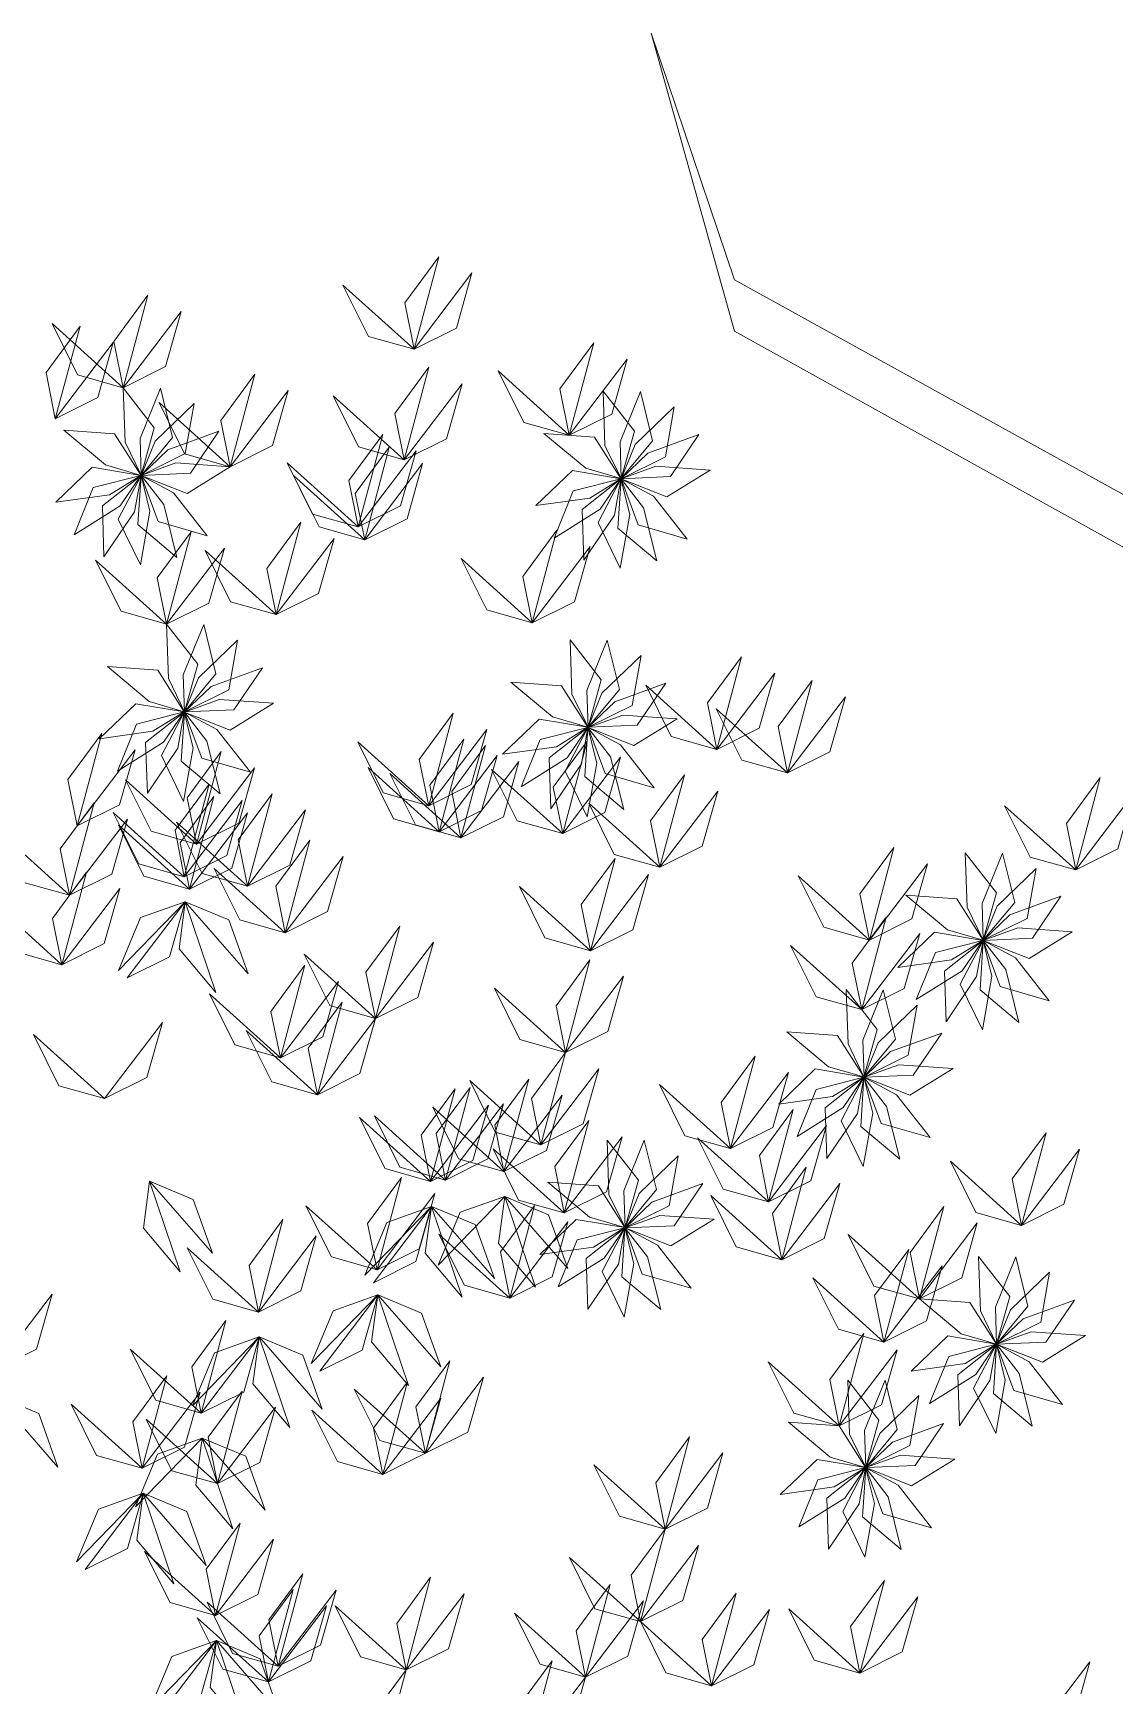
# Model space of a CAD drawing. Header units: inches. Extents: x 15 to 22798, y 21 to 21519.
# Drawn here: x 14694 to 14761.8, y 12548.8 to 12652.4 of the extents above; entities that cross this region are included whole.
import ezdxf

# ---------------------------------------------------------------- set-up
doc = ezdxf.new("R2010")
doc.units = ezdxf.units.IN
doc.header["$MEASUREMENT"] = 0
doc.layers.add('ARREDAMENTO', color=8, linetype='Continuous', lineweight=13)

msp = doc.modelspace()

# ---------------------------------------------------------------- linework, layer by layer
at = {"layer": 'ARREDAMENTO', "linetype": 'Continuous', "lineweight": 0}
msp.add_lwpolyline([(14839.25, 12623.81), (14827.09, 12599.26), (14817.46, 12589.55), (14806.54, 12577.26), (14796.9, 12570.77), (14789.78, 12575.9), (14788.41, 12599.11), (14788.97, 12619.75), (14785.62, 12651.97), (14783.2, 12611.34), (14765.75, 12621.59), (14737.97, 12636.96), (14732.75, 12652.41), (14737.98, 12633.74), (14764.47, 12619.01), (14782.57, 12606.83), (14782.02, 12582.97), (14788.66, 12531.41)], dxfattribs=at)
at = {"layer": 'ARREDAMENTO', "lineweight": 0}
for points in [[(14717.9, 12632.6), (14717.32, 12635.51), (14719.45, 12638.4), (14717.9, 12632.6)], [(14717.9, 12632.6), (14720.56, 12633.92), (14721.53, 12637.38), (14717.9, 12632.6)], [(14717.9, 12632.6), (14715.05, 12633.41), (14713.45, 12636.62), (14717.9, 12632.6)], [(14699.68, 12630.19), (14699.1, 12633.09), (14701.22, 12635.98), (14699.68, 12630.19)], [(14695.43, 12628.25), (14694.85, 12631.15), (14696.98, 12634.04), (14695.43, 12628.25)], [(14699.68, 12630.19), (14696.83, 12631), (14695.23, 12634.21), (14699.68, 12630.19)], [(14699.68, 12630.19), (14702.34, 12631.51), (14703.31, 12634.96), (14699.68, 12630.19)], [(14695.43, 12628.25), (14698.09, 12629.57), (14699.06, 12633.02), (14695.43, 12628.25)], [(14727.62, 12627.22), (14727.04, 12630.12), (14729.16, 12633.01), (14727.62, 12627.22)], [(14727.62, 12627.22), (14730.28, 12628.54), (14731.25, 12631.99), (14727.62, 12627.22)], [(14706.38, 12625.24), (14705.8, 12628.14), (14707.92, 12631.03), (14706.38, 12625.24)], [(14717.29, 12625.67), (14716.7, 12628.58), (14718.83, 12631.47), (14717.29, 12625.67)], [(14727.62, 12627.22), (14724.77, 12628.02), (14723.17, 12631.24), (14727.62, 12627.22)], [(14699.68, 12630.19), (14699.8, 12626.78), (14700.8, 12624.71), (14701.63, 12627.68), (14699.68, 12630.19)], [(14702.01, 12630.17), (14700.74, 12627.01), (14700.81, 12624.7), (14702.77, 12627.08), (14702.01, 12630.17)], [(14706.38, 12625.24), (14709.03, 12626.56), (14710.01, 12630.01), (14706.38, 12625.24)], [(14717.29, 12625.67), (14719.94, 12626.99), (14720.92, 12630.44), (14717.29, 12625.67)], [(14729.75, 12629.98), (14729.86, 12626.58), (14730.87, 12624.5), (14731.7, 12627.47), (14729.75, 12629.98)], [(14732.08, 12629.96), (14730.8, 12626.8), (14730.87, 12624.5), (14732.84, 12626.87), (14732.08, 12629.96)], [(14704.13, 12629.2), (14701.68, 12626.84), (14700.81, 12624.7), (14703.57, 12626.07), (14704.13, 12629.2)], [(14706.38, 12625.24), (14703.53, 12626.04), (14701.93, 12629.26), (14706.38, 12625.24)], [(14717.29, 12625.67), (14714.43, 12626.48), (14712.83, 12629.69), (14717.29, 12625.67)], [(14734.2, 12629), (14731.75, 12626.63), (14730.87, 12624.49), (14733.64, 12625.87), (14734.2, 12629)], [(14695.97, 12627.54), (14698.58, 12625.35), (14700.8, 12624.7), (14699.14, 12627.31), (14695.97, 12627.54)], [(14705.68, 12627.46), (14702.48, 12626.29), (14700.81, 12624.7), (14703.89, 12624.83), (14705.68, 12627.46)], [(14714.4, 12621.47), (14713.81, 12624.37), (14715.94, 12627.26), (14714.4, 12621.47)], [(14726.03, 12627.33), (14728.65, 12625.14), (14730.86, 12624.5), (14729.21, 12627.1), (14726.03, 12627.33)], [(14735.74, 12627.25), (14732.54, 12626.09), (14730.87, 12624.49), (14733.96, 12624.62), (14735.74, 12627.25)], [(14714.81, 12620.66), (14714.22, 12623.57), (14716.35, 12626.46), (14714.81, 12620.66)], [(14714.4, 12621.47), (14717.05, 12622.79), (14718.03, 12626.24), (14714.4, 12621.47)], [(14695.46, 12623.01), (14698.83, 12623.48), (14700.79, 12624.7), (14697.75, 12625.21), (14695.46, 12623.01)], [(14696.61, 12620.98), (14699.5, 12622.79), (14700.79, 12624.69), (14697.81, 12623.93), (14696.61, 12620.98)], [(14698.48, 12619.6), (14700.39, 12622.42), (14700.8, 12624.69), (14698.38, 12622.78), (14698.48, 12619.6)], [(14700.76, 12619.09), (14701.35, 12622.45), (14700.8, 12624.69), (14699.37, 12621.96), (14700.76, 12619.09)], [(14703.04, 12619.56), (14702.22, 12622.87), (14700.8, 12624.69), (14700.61, 12621.61), (14703.04, 12619.56)], [(14706.38, 12625.24), (14702.98, 12625.48), (14700.81, 12624.69), (14703.68, 12623.56), (14706.38, 12625.24)], [(14704.94, 12620.91), (14702.84, 12623.6), (14700.81, 12624.69), (14701.88, 12621.8), (14704.94, 12620.91)], [(14714.4, 12621.47), (14711.55, 12622.27), (14709.95, 12625.49), (14714.4, 12621.47)], [(14714.81, 12620.66), (14711.95, 12621.47), (14710.35, 12624.68), (14714.81, 12620.66)], [(14714.81, 12620.66), (14717.46, 12621.98), (14718.44, 12625.44), (14714.81, 12620.66)], [(14725.52, 12622.8), (14728.9, 12623.28), (14730.86, 12624.49), (14727.82, 12625.01), (14725.52, 12622.8)], [(14736.44, 12625.03), (14733.04, 12625.27), (14730.87, 12624.49), (14733.74, 12623.35), (14736.44, 12625.03)], [(14726.67, 12620.77), (14729.56, 12622.58), (14730.86, 12624.49), (14727.87, 12623.72), (14726.67, 12620.77)], [(14728.54, 12619.39), (14730.45, 12622.21), (14730.86, 12624.48), (14728.44, 12622.57), (14728.54, 12619.39)], [(14730.82, 12618.89), (14731.41, 12622.24), (14730.86, 12624.48), (14729.43, 12621.75), (14730.82, 12618.89)], [(14733.1, 12619.35), (14732.28, 12622.66), (14730.87, 12624.48), (14730.67, 12621.4), (14733.1, 12619.35)], [(14735, 12620.71), (14732.9, 12623.39), (14730.87, 12624.48), (14731.94, 12621.59), (14735, 12620.71)], [(14709.26, 12615.97), (14708.68, 12618.87), (14710.81, 12621.76), (14709.26, 12615.97)], [(14702.4, 12615.37), (14701.81, 12618.28), (14703.94, 12621.17), (14702.4, 12615.37)], [(14709.26, 12615.97), (14711.92, 12617.29), (14712.89, 12620.74), (14709.26, 12615.97)], [(14725.3, 12615.46), (14724.72, 12618.37), (14726.85, 12621.26), (14725.3, 12615.46)], [(14702.4, 12615.37), (14705.05, 12616.69), (14706.03, 12620.14), (14702.4, 12615.37)], [(14709.26, 12615.97), (14706.41, 12616.77), (14704.81, 12619.99), (14709.26, 12615.97)], [(14725.3, 12615.46), (14727.96, 12616.78), (14728.93, 12620.24), (14725.3, 12615.46)], [(14702.4, 12615.37), (14699.55, 12616.18), (14697.95, 12619.39), (14702.4, 12615.37)], [(14725.3, 12615.46), (14722.45, 12616.27), (14720.85, 12619.48), (14725.3, 12615.46)], [(14702.4, 12615.37), (14702.52, 12611.96), (14703.52, 12609.89), (14704.35, 12612.86), (14702.4, 12615.37)], [(14704.73, 12615.35), (14703.45, 12612.19), (14703.52, 12609.88), (14705.49, 12612.26), (14704.73, 12615.35)], [(14706.85, 12614.38), (14704.4, 12612.02), (14703.53, 12609.88), (14706.29, 12611.25), (14706.85, 12614.38)], [(14727.67, 12614.4), (14727.79, 12610.99), (14728.8, 12608.92), (14729.63, 12611.89), (14727.67, 12614.4)], [(14730, 12614.38), (14728.73, 12611.22), (14728.8, 12608.91), (14730.76, 12611.29), (14730, 12614.38)], [(14732.12, 12613.41), (14729.67, 12611.05), (14728.8, 12608.91), (14731.56, 12610.28), (14732.12, 12613.41)], [(14736.86, 12607.53), (14736.27, 12610.44), (14738.4, 12613.33), (14736.86, 12607.53)], [(14698.69, 12612.72), (14701.3, 12610.53), (14703.51, 12609.88), (14701.86, 12612.49), (14698.69, 12612.72)], [(14708.4, 12612.64), (14705.19, 12611.47), (14703.53, 12609.88), (14706.61, 12610.01), (14708.4, 12612.64)], [(14736.86, 12607.53), (14739.51, 12608.85), (14740.49, 12612.3), (14736.86, 12607.53)], [(14723.96, 12611.75), (14726.57, 12609.56), (14728.79, 12608.91), (14727.14, 12611.52), (14723.96, 12611.75)], [(14733.67, 12611.67), (14730.47, 12610.5), (14728.8, 12608.91), (14731.88, 12609.04), (14733.67, 12611.67)], [(14736.86, 12607.53), (14734.01, 12608.34), (14732.41, 12611.55), (14736.86, 12607.53)], [(14741.29, 12606.05), (14740.7, 12608.96), (14742.83, 12611.85), (14741.29, 12606.05)], [(14698.17, 12608.19), (14701.55, 12608.66), (14703.51, 12609.88), (14700.47, 12610.39), (14698.17, 12608.19)], [(14709.1, 12610.42), (14705.7, 12610.66), (14703.53, 12609.87), (14706.39, 12608.74), (14709.1, 12610.42)], [(14741.29, 12606.05), (14743.94, 12607.37), (14744.92, 12610.82), (14741.29, 12606.05)], [(14699.32, 12606.16), (14702.21, 12607.97), (14703.51, 12609.88), (14700.52, 12609.11), (14699.32, 12606.16)], [(14701.2, 12604.78), (14703.1, 12607.6), (14703.51, 12609.87), (14701.09, 12607.96), (14701.2, 12604.78)], [(14703.47, 12604.27), (14704.06, 12607.63), (14703.51, 12609.87), (14702.09, 12607.14), (14703.47, 12604.27)], [(14705.76, 12604.74), (14704.93, 12608.05), (14703.52, 12609.87), (14703.32, 12606.79), (14705.76, 12604.74)], [(14707.65, 12606.09), (14705.55, 12608.78), (14703.52, 12609.87), (14704.6, 12606.98), (14707.65, 12606.09)], [(14718.82, 12603.99), (14718.23, 12606.9), (14720.36, 12609.79), (14718.82, 12603.99)], [(14723.45, 12607.22), (14726.82, 12607.69), (14728.78, 12608.91), (14725.74, 12609.42), (14723.45, 12607.22)], [(14734.37, 12609.45), (14730.97, 12609.68), (14728.8, 12608.9), (14731.67, 12607.77), (14734.37, 12609.45)], [(14741.29, 12606.05), (14738.43, 12606.86), (14736.83, 12610.07), (14741.29, 12606.05)], [(14696.8, 12602.74), (14696.21, 12605.64), (14698.34, 12608.53), (14696.8, 12602.74)], [(14718.82, 12603.99), (14721.47, 12605.32), (14722.45, 12608.77), (14718.82, 12603.99)], [(14719.47, 12602.37), (14718.89, 12605.28), (14721.02, 12608.17), (14719.47, 12602.37)], [(14724.6, 12605.19), (14727.49, 12607), (14728.78, 12608.9), (14725.8, 12608.14), (14724.6, 12605.19)], [(14726.47, 12603.8), (14728.38, 12606.63), (14728.79, 12608.9), (14726.37, 12606.99), (14726.47, 12603.8)], [(14728.75, 12603.3), (14729.34, 12606.66), (14728.79, 12608.9), (14727.36, 12606.17), (14728.75, 12603.3)], [(14731.03, 12603.77), (14730.21, 12607.07), (14728.79, 12608.9), (14728.6, 12605.82), (14731.03, 12603.77)], [(14732.93, 12605.12), (14730.83, 12607.81), (14728.8, 12608.9), (14729.87, 12606.01), (14732.93, 12605.12)], [(14696.8, 12602.74), (14699.45, 12604.06), (14700.43, 12607.51), (14696.8, 12602.74)], [(14704.28, 12601.59), (14703.69, 12604.5), (14705.82, 12607.39), (14704.28, 12601.59)], [(14718.82, 12603.99), (14715.97, 12604.8), (14714.37, 12608.01), (14718.82, 12603.99)], [(14719.47, 12602.37), (14722.13, 12603.69), (14723.11, 12607.15), (14719.47, 12602.37)], [(14720.84, 12601.99), (14720.26, 12604.89), (14722.38, 12607.78), (14720.84, 12601.99)], [(14727.21, 12602.25), (14726.62, 12605.16), (14728.75, 12608.05), (14727.21, 12602.25)], [(14704.28, 12601.59), (14706.93, 12602.91), (14707.91, 12606.37), (14704.28, 12601.59)], [(14719.47, 12602.37), (14716.62, 12603.18), (14715.02, 12606.39), (14719.47, 12602.37)], [(14720.84, 12601.99), (14723.5, 12603.31), (14724.47, 12606.76), (14720.84, 12601.99)], [(14727.21, 12602.25), (14724.35, 12603.06), (14722.76, 12606.27), (14727.21, 12602.25)], [(14727.21, 12602.25), (14729.86, 12603.57), (14730.84, 12607.03), (14727.21, 12602.25)], [(14704.28, 12601.59), (14701.43, 12602.4), (14699.83, 12605.61), (14704.28, 12601.59)], [(14703.51, 12599.55), (14702.93, 12602.46), (14705.06, 12605.35), (14703.51, 12599.55)], [(14720.84, 12601.99), (14717.99, 12602.79), (14716.39, 12606.01), (14720.84, 12601.99)], [(14733.29, 12600.15), (14732.7, 12603.05), (14734.83, 12605.94), (14733.29, 12600.15)], [(14759.34, 12599.97), (14758.76, 12602.88), (14760.88, 12605.77), (14759.34, 12599.97)], [(14696.32, 12598.39), (14695.74, 12601.29), (14697.86, 12604.18), (14696.32, 12598.39)], [(14703.83, 12598.77), (14703.25, 12601.68), (14705.37, 12604.57), (14703.83, 12598.77)], [(14703.51, 12599.55), (14706.17, 12600.87), (14707.14, 12604.32), (14703.51, 12599.55)], [(14707.47, 12598.95), (14706.89, 12601.86), (14709.02, 12604.75), (14707.47, 12598.95)], [(14733.29, 12600.15), (14730.44, 12600.95), (14728.84, 12604.16), (14733.29, 12600.15)], [(14733.29, 12600.15), (14735.94, 12601.47), (14736.92, 12604.92), (14733.29, 12600.15)], [(14759.34, 12599.97), (14756.49, 12600.78), (14754.89, 12603.99), (14759.34, 12599.97)], [(14759.34, 12599.97), (14761.99, 12601.29), (14762.97, 12604.74), (14759.34, 12599.97)], [(14696.32, 12598.39), (14698.97, 12599.71), (14699.95, 12603.16), (14696.32, 12598.39)], [(14703.51, 12599.55), (14700.66, 12600.36), (14699.06, 12603.57), (14703.51, 12599.55)], [(14707.47, 12598.95), (14704.62, 12599.76), (14703.02, 12602.97), (14707.47, 12598.95)], [(14703.83, 12598.77), (14706.49, 12600.09), (14707.46, 12603.55), (14703.83, 12598.77)], [(14707.47, 12598.95), (14710.13, 12600.27), (14711.1, 12603.73), (14707.47, 12598.95)], [(14696.32, 12598.39), (14693.47, 12599.19), (14691.87, 12602.41), (14696.32, 12598.39)], [(14703.83, 12598.77), (14700.98, 12599.58), (14699.38, 12602.79), (14703.83, 12598.77)], [(14709.83, 12596.04), (14709.24, 12598.95), (14711.37, 12601.84), (14709.83, 12596.04)], [(14746.42, 12595.58), (14745.83, 12598.48), (14747.96, 12601.37), (14746.42, 12595.58)], [(14752.42, 12601.05), (14752.54, 12597.65), (14753.55, 12595.57), (14754.38, 12598.54), (14752.42, 12601.05)], [(14754.75, 12601.03), (14753.48, 12597.87), (14753.55, 12595.57), (14755.52, 12597.94), (14754.75, 12601.03)], [(14695.84, 12594.03), (14695.26, 12596.94), (14697.38, 12599.83), (14695.84, 12594.03)], [(14709.83, 12596.04), (14706.98, 12596.85), (14705.38, 12600.06), (14709.83, 12596.04)], [(14709.83, 12596.04), (14712.48, 12597.36), (14713.46, 12600.82), (14709.83, 12596.04)], [(14728.95, 12594.91), (14728.36, 12597.81), (14730.49, 12600.7), (14728.95, 12594.91)], [(14746.42, 12595.58), (14749.07, 12596.9), (14750.05, 12600.35), (14746.42, 12595.58)], [(14756.87, 12600.07), (14754.42, 12597.7), (14753.55, 12595.57), (14756.31, 12596.94), (14756.87, 12600.07)], [(14695.84, 12594.03), (14698.5, 12595.36), (14699.47, 12598.81), (14695.84, 12594.03)], [(14728.95, 12594.91), (14726.1, 12595.71), (14724.5, 12598.93), (14728.95, 12594.91)], [(14728.95, 12594.91), (14731.6, 12596.23), (14732.58, 12599.68), (14728.95, 12594.91)], [(14746.42, 12595.58), (14743.56, 12596.38), (14741.96, 12599.6), (14746.42, 12595.58)], [(14695.84, 12594.03), (14692.99, 12594.84), (14691.39, 12598.05), (14695.84, 12594.03)], [(14703.57, 12597.98), (14700.77, 12596.99), (14699.39, 12593.68), (14703.57, 12597.98)], [(14699.94, 12593.21), (14702.59, 12594.53), (14703.57, 12597.98), (14699.94, 12593.21)], [(14703.57, 12597.98), (14703.18, 12595.04), (14705.49, 12592.3), (14703.57, 12597.98)], [(14703.57, 12597.98), (14706.3, 12596.84), (14707.51, 12593.46), (14703.57, 12597.98)], [(14748.71, 12598.4), (14751.32, 12596.21), (14753.54, 12595.57), (14751.89, 12598.17), (14748.71, 12598.4)], [(14758.42, 12598.32), (14755.22, 12597.16), (14753.55, 12595.56), (14756.63, 12595.69), (14758.42, 12598.32)], [(14745.94, 12591.23), (14745.35, 12594.13), (14747.48, 12597.02), (14745.94, 12591.23)], [(14715.48, 12590.67), (14714.89, 12593.57), (14717.02, 12596.46), (14715.48, 12590.67)], [(14745.94, 12591.23), (14748.59, 12592.55), (14749.57, 12596), (14745.94, 12591.23)], [(14748.2, 12593.87), (14751.57, 12594.35), (14753.53, 12595.56), (14750.49, 12596.08), (14748.2, 12593.87)], [(14759.12, 12596.1), (14755.72, 12596.34), (14753.55, 12595.56), (14756.42, 12594.42), (14759.12, 12596.1)], [(14715.48, 12590.67), (14712.62, 12591.47), (14711.02, 12594.69), (14715.48, 12590.67)], [(14715.48, 12590.67), (14718.13, 12591.99), (14719.11, 12595.44), (14715.48, 12590.67)], [(14745.94, 12591.23), (14743.08, 12592.03), (14741.48, 12595.24), (14745.94, 12591.23)], [(14749.35, 12591.85), (14752.24, 12593.65), (14753.53, 12595.56), (14750.55, 12594.79), (14749.35, 12591.85)], [(14751.22, 12590.46), (14753.13, 12593.29), (14753.54, 12595.56), (14751.12, 12593.64), (14751.22, 12590.46)], [(14753.5, 12589.96), (14754.09, 12593.31), (14753.54, 12595.55), (14752.11, 12592.82), (14753.5, 12589.96)], [(14755.78, 12590.42), (14754.96, 12593.73), (14753.54, 12595.55), (14753.35, 12592.47), (14755.78, 12590.42)], [(14757.68, 12591.78), (14755.58, 12594.46), (14753.55, 12595.55), (14754.62, 12592.66), (14757.68, 12591.78)], [(14709.53, 12588.2), (14708.94, 12591.11), (14711.07, 12594), (14709.53, 12588.2)], [(14727.38, 12588.54), (14726.8, 12591.45), (14728.92, 12594.34), (14727.38, 12588.54)], [(14709.53, 12588.2), (14712.18, 12589.52), (14713.16, 12592.98), (14709.53, 12588.2)], [(14727.38, 12588.54), (14724.53, 12589.35), (14722.93, 12592.56), (14727.38, 12588.54)], [(14727.38, 12588.54), (14730.04, 12589.86), (14731.01, 12593.32), (14727.38, 12588.54)], [(14709.53, 12588.2), (14706.68, 12589.01), (14705.08, 12592.22), (14709.53, 12588.2)], [(14711.85, 12585.89), (14711.26, 12588.8), (14713.39, 12591.69), (14711.85, 12585.89)], [(14744.96, 12592.48), (14745.08, 12589.07), (14746.08, 12587), (14746.91, 12589.97), (14744.96, 12592.48)], [(14747.29, 12592.46), (14746.01, 12589.3), (14746.09, 12587), (14748.05, 12589.37), (14747.29, 12592.46)], [(14711.85, 12585.89), (14714.5, 12587.21), (14715.48, 12590.67), (14711.85, 12585.89)], [(14749.41, 12591.5), (14746.96, 12589.13), (14746.09, 12586.99), (14748.85, 12588.36), (14749.41, 12591.5)], [(14698.51, 12585.65), (14695.66, 12586.45), (14694.06, 12589.67), (14698.51, 12585.65)], [(14698.51, 12585.65), (14701.17, 12586.97), (14702.14, 12590.42), (14698.51, 12585.65)], [(14711.85, 12585.89), (14708.99, 12586.7), (14707.39, 12589.91), (14711.85, 12585.89)], [(14741.25, 12589.83), (14743.86, 12587.64), (14746.08, 12587), (14744.42, 12589.6), (14741.25, 12589.83)], [(14750.96, 12589.75), (14747.75, 12588.59), (14746.09, 12586.99), (14749.17, 12587.12), (14750.96, 12589.75)], [(14725.84, 12582.75), (14725.25, 12585.65), (14727.38, 12588.54), (14725.84, 12582.75)], [(14725.84, 12582.75), (14728.49, 12584.07), (14729.47, 12587.52), (14725.84, 12582.75)], [(14737.72, 12582.51), (14737.14, 12585.41), (14739.26, 12588.3), (14737.72, 12582.51)], [(14740.74, 12585.3), (14744.11, 12585.78), (14746.07, 12586.99), (14743.03, 12587.51), (14740.74, 12585.3)], [(14751.66, 12587.53), (14748.26, 12587.77), (14746.09, 12586.99), (14748.96, 12585.85), (14751.66, 12587.53)], [(14725.84, 12582.75), (14722.99, 12583.55), (14721.39, 12586.77), (14725.84, 12582.75)], [(14723.53, 12581.08), (14722.95, 12583.98), (14725.08, 12586.87), (14723.53, 12581.08)], [(14737.72, 12582.51), (14734.87, 12583.31), (14733.27, 12586.53), (14737.72, 12582.51)], [(14737.72, 12582.51), (14740.38, 12583.83), (14741.35, 12587.28), (14737.72, 12582.51)], [(14741.89, 12583.27), (14744.78, 12585.08), (14746.07, 12586.99), (14743.08, 12586.22), (14741.89, 12583.27)], [(14743.76, 12581.89), (14745.67, 12584.71), (14746.07, 12586.98), (14743.66, 12585.07), (14743.76, 12581.89)], [(14746.04, 12581.38), (14746.63, 12584.74), (14746.08, 12586.98), (14744.65, 12584.25), (14746.04, 12581.38)], [(14748.32, 12581.85), (14747.49, 12585.16), (14746.08, 12586.98), (14745.89, 12583.9), (14748.32, 12581.85)], [(14750.22, 12583.21), (14748.12, 12585.89), (14746.08, 12586.98), (14747.16, 12584.09), (14750.22, 12583.21)], [(14718.94, 12580.45), (14718.35, 12583.36), (14720.48, 12586.25), (14718.94, 12580.45)], [(14719.88, 12580.54), (14719.29, 12583.45), (14721.42, 12586.34), (14719.88, 12580.54)], [(14719.88, 12580.54), (14722.53, 12581.87), (14723.51, 12585.32), (14719.88, 12580.54)], [(14723.53, 12581.08), (14726.19, 12582.4), (14727.17, 12585.85), (14723.53, 12581.08)], [(14718.94, 12580.45), (14716.09, 12581.26), (14714.49, 12584.47), (14718.94, 12580.45)], [(14719.88, 12580.54), (14717.02, 12581.35), (14715.42, 12584.56), (14719.88, 12580.54)], [(14718.94, 12580.45), (14721.59, 12581.77), (14722.57, 12585.23), (14718.94, 12580.45)], [(14723.53, 12581.08), (14720.68, 12581.88), (14719.08, 12585.1), (14723.53, 12581.08)], [(14727.3, 12578.48), (14726.71, 12581.38), (14728.84, 12584.27), (14727.3, 12578.48)], [(14740.11, 12579.17), (14739.53, 12582.08), (14741.65, 12584.97), (14740.11, 12579.17)], [(14727.3, 12578.48), (14729.95, 12579.8), (14730.93, 12583.25), (14727.3, 12578.48)], [(14740.11, 12579.17), (14742.76, 12580.49), (14743.74, 12583.95), (14740.11, 12579.17)], [(14755.94, 12577.7), (14755.36, 12580.61), (14757.49, 12583.5), (14755.94, 12577.7)], [(14727.3, 12578.48), (14724.45, 12579.28), (14722.85, 12582.5), (14727.3, 12578.48)], [(14729.99, 12583.05), (14730.11, 12579.64), (14731.12, 12577.56), (14731.95, 12580.53), (14729.99, 12583.05)], [(14732.32, 12583.03), (14731.05, 12579.87), (14731.12, 12577.56), (14733.09, 12579.94), (14732.32, 12583.03)], [(14740.11, 12579.17), (14737.26, 12579.98), (14735.66, 12583.19), (14740.11, 12579.17)], [(14755.94, 12577.7), (14758.6, 12579.02), (14759.57, 12582.48), (14755.94, 12577.7)], [(14734.44, 12582.06), (14731.99, 12579.69), (14731.12, 12577.56), (14733.88, 12578.93), (14734.44, 12582.06)], [(14740.93, 12575.55), (14740.35, 12578.45), (14742.47, 12581.34), (14740.93, 12575.55)], [(14755.94, 12577.7), (14753.09, 12578.51), (14751.49, 12581.72), (14755.94, 12577.7)], [(14701.34, 12580.47), (14700.95, 12577.53), (14703.26, 12574.79), (14701.34, 12580.47)], [(14701.34, 12580.47), (14704.07, 12579.33), (14705.28, 12575.95), (14701.34, 12580.47)], [(14715.58, 12574.91), (14714.99, 12577.82), (14717.12, 12580.71), (14715.58, 12574.91)], [(14715.58, 12574.91), (14714.99, 12577.82), (14717.12, 12580.71), (14715.58, 12574.91)], [(14726.28, 12580.4), (14728.89, 12578.21), (14731.11, 12577.56), (14729.46, 12580.17), (14726.28, 12580.4)], [(14735.99, 12580.32), (14732.79, 12579.15), (14731.12, 12577.55), (14734.2, 12577.68), (14735.99, 12580.32)], [(14740.93, 12575.55), (14743.58, 12576.87), (14744.56, 12580.32), (14740.93, 12575.55)], [(14715.58, 12574.91), (14718.23, 12576.24), (14719.21, 12579.69), (14715.58, 12574.91)], [(14715.58, 12574.91), (14718.23, 12576.24), (14719.21, 12579.69), (14715.58, 12574.91)], [(14723.59, 12579.51), (14720.79, 12578.52), (14719.41, 12575.2), (14723.59, 12579.51)], [(14723.59, 12579.51), (14723.2, 12576.57), (14725.51, 12573.83), (14723.59, 12579.51)], [(14723.59, 12579.51), (14726.32, 12578.37), (14727.53, 12574.99), (14723.59, 12579.51)], [(14740.93, 12575.55), (14738.08, 12576.35), (14736.48, 12579.57), (14740.93, 12575.55)], [(14708.15, 12572.27), (14707.57, 12575.18), (14709.69, 12578.07), (14708.15, 12572.27)], [(14715.58, 12574.91), (14712.72, 12575.72), (14711.12, 12578.93), (14715.58, 12574.91)], [(14715.58, 12574.91), (14712.72, 12575.72), (14711.12, 12578.93), (14715.58, 12574.91)], [(14718.99, 12578.89), (14716.2, 12577.89), (14714.82, 12574.58), (14718.99, 12578.89)], [(14715.36, 12574.11), (14718.01, 12575.43), (14718.99, 12578.89), (14715.36, 12574.11)], [(14718.99, 12578.89), (14718.6, 12575.95), (14720.92, 12573.21), (14718.99, 12578.89)], [(14718.99, 12578.89), (14721.73, 12577.75), (14722.93, 12574.37), (14718.99, 12578.89)], [(14723.91, 12573.14), (14723.32, 12576.05), (14725.45, 12578.94), (14723.91, 12573.14)], [(14725.77, 12575.87), (14729.14, 12576.34), (14731.1, 12577.56), (14728.06, 12578.07), (14725.77, 12575.87)], [(14736.69, 12578.09), (14733.29, 12578.33), (14731.12, 12577.55), (14733.99, 12576.42), (14736.69, 12578.09)], [(14749.55, 12573.1), (14748.97, 12576), (14751.09, 12578.89), (14749.55, 12573.1)], [(14708.15, 12572.27), (14710.8, 12573.6), (14711.78, 12577.05), (14708.15, 12572.27)], [(14723.91, 12573.14), (14721.05, 12573.95), (14719.46, 12577.16), (14723.91, 12573.14)], [(14723.91, 12573.14), (14726.56, 12574.47), (14727.54, 12577.92), (14723.91, 12573.14)], [(14726.92, 12573.84), (14729.81, 12575.64), (14731.1, 12577.55), (14728.12, 12576.79), (14726.92, 12573.84)], [(14728.79, 12572.45), (14730.7, 12575.28), (14731.11, 12577.55), (14728.69, 12575.63), (14728.79, 12572.45)], [(14731.07, 12571.95), (14731.66, 12575.31), (14731.11, 12577.55), (14729.68, 12574.81), (14731.07, 12571.95)], [(14733.35, 12572.42), (14732.53, 12575.72), (14731.11, 12577.55), (14730.92, 12574.47), (14733.35, 12572.42)], [(14735.25, 12573.77), (14733.15, 12576.46), (14731.12, 12577.55), (14732.19, 12574.65), (14735.25, 12573.77)], [(14749.55, 12573.1), (14746.7, 12573.9), (14745.1, 12577.12), (14749.55, 12573.1)], [(14749.55, 12573.1), (14752.2, 12574.42), (14753.18, 12577.87), (14749.55, 12573.1)], [(14708.15, 12572.27), (14705.3, 12573.08), (14703.7, 12576.29), (14708.15, 12572.27)], [(14747.33, 12570.39), (14746.75, 12573.3), (14748.88, 12576.19), (14747.33, 12570.39)], [(14747.33, 12570.39), (14749.99, 12571.72), (14750.97, 12575.17), (14747.33, 12570.39)], [(14753.26, 12575.75), (14753.38, 12572.34), (14754.38, 12570.26), (14755.21, 12573.24), (14753.26, 12575.75)], [(14755.59, 12575.73), (14754.32, 12572.57), (14754.39, 12570.26), (14756.35, 12572.64), (14755.59, 12575.73)], [(14747.33, 12570.39), (14744.48, 12571.2), (14742.88, 12574.41), (14747.33, 12570.39)], [(14757.71, 12574.76), (14755.26, 12572.4), (14754.39, 12570.26), (14757.15, 12571.63), (14757.71, 12574.76)], [(14691.61, 12568.63), (14694.26, 12569.95), (14695.24, 12573.4), (14691.61, 12568.63)], [(14715.63, 12573.35), (14712.84, 12572.35), (14711.45, 12569.04), (14715.63, 12573.35)], [(14712, 12568.57), (14714.65, 12569.89), (14715.63, 12573.35), (14712, 12568.57)], [(14715.63, 12573.35), (14715.24, 12570.41), (14717.55, 12567.67), (14715.63, 12573.35)], [(14715.63, 12573.35), (14718.36, 12572.21), (14719.57, 12568.83), (14715.63, 12573.35)], [(14749.55, 12573.1), (14752.16, 12570.91), (14754.38, 12570.26), (14752.72, 12572.87), (14749.55, 12573.1)], [(14759.26, 12573.02), (14756.06, 12571.85), (14754.39, 12570.26), (14757.47, 12570.38), (14759.26, 12573.02)], [(14704.57, 12565.93), (14703.99, 12568.84), (14706.11, 12571.73), (14704.57, 12565.93)], [(14744.53, 12565.14), (14743.94, 12568.04), (14746.07, 12570.93), (14744.53, 12565.14)], [(14759.96, 12570.8), (14756.56, 12571.03), (14754.39, 12570.25), (14757.26, 12569.12), (14759.96, 12570.8)], [(14704.57, 12565.93), (14701.72, 12566.74), (14700.12, 12569.95), (14704.57, 12565.93)], [(14708.2, 12570.71), (14705.41, 12569.71), (14704.03, 12566.4), (14708.2, 12570.71)], [(14704.57, 12565.93), (14707.23, 12567.25), (14708.2, 12570.71), (14704.57, 12565.93)], [(14708.2, 12570.71), (14707.81, 12567.77), (14710.13, 12565.03), (14708.2, 12570.71)], [(14708.2, 12570.71), (14710.94, 12569.57), (14712.14, 12566.19), (14708.2, 12570.71)], [(14744.53, 12565.14), (14747.18, 12566.46), (14748.16, 12569.91), (14744.53, 12565.14)], [(14749.04, 12568.57), (14752.41, 12569.04), (14754.37, 12570.26), (14751.33, 12570.77), (14749.04, 12568.57)], [(14750.19, 12566.54), (14753.08, 12568.35), (14754.37, 12570.25), (14751.39, 12569.49), (14750.19, 12566.54)], [(14752.06, 12565.15), (14753.97, 12567.98), (14754.38, 12570.25), (14751.96, 12568.33), (14752.06, 12565.15)], [(14754.34, 12564.65), (14754.93, 12568.01), (14754.38, 12570.25), (14752.95, 12567.51), (14754.34, 12564.65)], [(14756.62, 12565.12), (14755.8, 12568.42), (14754.38, 12570.25), (14754.19, 12567.17), (14756.62, 12565.12)], [(14758.52, 12566.47), (14756.42, 12569.16), (14754.39, 12570.25), (14755.46, 12567.36), (14758.52, 12566.47)], [(14718.61, 12563.42), (14718.02, 12566.32), (14720.15, 12569.21), (14718.61, 12563.42)], [(14744.53, 12565.14), (14741.68, 12565.94), (14740.08, 12569.15), (14744.53, 12565.14)], [(14700.87, 12562.48), (14700.29, 12565.39), (14702.42, 12568.28), (14700.87, 12562.48)], [(14715.95, 12562.1), (14715.37, 12565), (14717.5, 12567.89), (14715.95, 12562.1)], [(14718.61, 12563.42), (14721.26, 12564.74), (14722.24, 12568.19), (14718.61, 12563.42)], [(14745.07, 12568.01), (14745.18, 12564.61), (14746.19, 12562.53), (14747.02, 12565.5), (14745.07, 12568.01)], [(14747.4, 12568), (14746.12, 12564.84), (14746.19, 12562.53), (14748.16, 12564.91), (14747.4, 12568)], [(14691.66, 12567.06), (14694.4, 12565.92), (14695.6, 12562.54), (14691.66, 12567.06)], [(14700.87, 12562.48), (14703.53, 12563.8), (14704.5, 12567.25), (14700.87, 12562.48)], [(14705.59, 12561.53), (14705, 12564.43), (14707.13, 12567.32), (14705.59, 12561.53)], [(14718.61, 12563.42), (14715.75, 12564.23), (14714.15, 12567.44), (14718.61, 12563.42)], [(14715.95, 12562.1), (14718.61, 12563.42), (14719.58, 12566.87), (14715.95, 12562.1)], [(14749.52, 12567.03), (14747.07, 12564.66), (14746.19, 12562.53), (14748.96, 12563.9), (14749.52, 12567.03)], [(14700.87, 12562.48), (14698.02, 12563.29), (14696.42, 12566.5), (14700.87, 12562.48)], [(14705.59, 12561.53), (14708.24, 12562.85), (14709.22, 12566.3), (14705.59, 12561.53)], [(14715.95, 12562.1), (14713.1, 12562.9), (14711.5, 12566.12), (14715.95, 12562.1)], [(14705.59, 12561.53), (14702.73, 12562.33), (14701.13, 12565.55), (14705.59, 12561.53)], [(14741.36, 12565.37), (14743.97, 12563.17), (14746.18, 12562.53), (14744.53, 12565.14), (14741.36, 12565.37)], [(14751.06, 12565.29), (14747.86, 12564.12), (14746.2, 12562.52), (14749.28, 12562.65), (14751.06, 12565.29)], [(14704.62, 12564.37), (14701.83, 12563.37), (14700.45, 12560.06), (14704.62, 12564.37)], [(14704.62, 12564.37), (14704.23, 12561.43), (14706.55, 12558.69), (14704.62, 12564.37)], [(14704.62, 12564.37), (14707.36, 12563.23), (14708.57, 12559.85), (14704.62, 12564.37)], [(14733.62, 12558.67), (14733.04, 12561.57), (14735.16, 12564.46), (14733.62, 12558.67)], [(14733.62, 12558.67), (14730.77, 12559.48), (14729.17, 12562.69), (14733.62, 12558.67)], [(14733.62, 12558.67), (14736.27, 12559.99), (14737.25, 12563.44), (14733.62, 12558.67)], [(14740.84, 12560.83), (14744.22, 12561.31), (14746.18, 12562.52), (14743.14, 12563.04), (14740.84, 12560.83)], [(14741.99, 12558.81), (14744.88, 12560.61), (14746.18, 12562.52), (14743.19, 12561.75), (14741.99, 12558.81)], [(14751.77, 12563.06), (14748.36, 12563.3), (14746.19, 12562.52), (14749.06, 12561.38), (14751.77, 12563.06)], [(14743.86, 12557.42), (14745.77, 12560.25), (14746.18, 12562.52), (14743.76, 12560.6), (14743.86, 12557.42)], [(14746.14, 12556.92), (14746.73, 12560.28), (14746.18, 12562.52), (14744.75, 12559.78), (14746.14, 12556.92)], [(14748.42, 12557.38), (14747.6, 12560.69), (14746.19, 12562.51), (14745.99, 12559.44), (14748.42, 12557.38)], [(14750.32, 12558.74), (14748.22, 12561.42), (14746.19, 12562.51), (14747.26, 12559.62), (14750.32, 12558.74)], [(14700.93, 12560.91), (14698.13, 12559.92), (14696.75, 12556.61), (14700.93, 12560.91)], [(14697.3, 12556.14), (14699.95, 12557.46), (14700.93, 12560.91), (14697.3, 12556.14)], [(14700.93, 12560.91), (14700.54, 12557.97), (14702.85, 12555.23), (14700.93, 12560.91)], [(14700.93, 12560.91), (14703.66, 12559.77), (14704.87, 12556.39), (14700.93, 12560.91)], [(14705.47, 12553.25), (14704.88, 12556.16), (14707.01, 12559.05), (14705.47, 12553.25)], [(14732.08, 12552.87), (14731.49, 12555.78), (14733.62, 12558.67), (14732.08, 12552.87)], [(14705.47, 12553.25), (14708.12, 12554.57), (14709.1, 12558.03), (14705.47, 12553.25)], [(14732.08, 12552.87), (14734.73, 12554.19), (14735.71, 12557.65), (14732.08, 12552.87)], [(14705.47, 12553.25), (14702.62, 12554.06), (14701.02, 12557.27), (14705.47, 12553.25)], [(14732.08, 12552.87), (14729.23, 12553.68), (14727.63, 12556.89), (14732.08, 12552.87)], [(14709.39, 12550.07), (14708.8, 12552.98), (14710.93, 12555.87), (14709.39, 12550.07)], [(14717.4, 12549.85), (14716.82, 12552.76), (14718.94, 12555.65), (14717.4, 12549.85)], [(14745.83, 12549.65), (14745.24, 12552.56), (14747.37, 12555.45), (14745.83, 12549.65)], [(14708.78, 12549.09), (14708.19, 12551.99), (14710.32, 12554.88), (14708.78, 12549.09)], [(14709.39, 12550.07), (14712.04, 12551.39), (14713.02, 12554.85), (14709.39, 12550.07)], [(14717.4, 12549.85), (14720.05, 12551.17), (14721.03, 12554.62), (14717.4, 12549.85)], [(14728.64, 12549.39), (14728.06, 12552.3), (14730.18, 12555.19), (14728.64, 12549.39)], [(14736.53, 12548.85), (14735.95, 12551.76), (14738.07, 12554.65), (14736.53, 12548.85)], [(14745.83, 12549.65), (14748.48, 12550.97), (14749.46, 12554.43), (14745.83, 12549.65)], [(14709.39, 12550.07), (14706.53, 12550.88), (14704.94, 12554.09), (14709.39, 12550.07)], [(14708.78, 12549.09), (14711.43, 12550.41), (14712.41, 12553.86), (14708.78, 12549.09)], [(14717.4, 12549.85), (14714.55, 12550.66), (14712.95, 12553.87), (14717.4, 12549.85)], [(14728.64, 12549.39), (14725.79, 12550.2), (14724.19, 12553.41), (14728.64, 12549.39)], [(14728.64, 12549.39), (14731.29, 12550.71), (14732.27, 12554.17), (14728.64, 12549.39)], [(14736.53, 12548.85), (14739.18, 12550.17), (14740.16, 12553.63), (14736.53, 12548.85)], [(14745.83, 12549.65), (14742.97, 12550.46), (14741.37, 12553.67), (14745.83, 12549.65)], [(14708.78, 12549.09), (14705.92, 12549.89), (14704.32, 12553.1), (14708.78, 12549.09)], [(14736.53, 12548.85), (14733.68, 12549.66), (14732.08, 12552.87), (14736.53, 12548.85)], [(14705.52, 12551.68), (14702.73, 12550.69), (14701.35, 12547.38), (14705.52, 12551.68)], [(14701.89, 12546.91), (14704.54, 12548.23), (14705.52, 12551.68), (14701.89, 12546.91)], [(14705.52, 12551.68), (14705.13, 12548.75), (14707.45, 12546), (14705.52, 12551.68)], [(14705.52, 12551.68), (14708.26, 12550.54), (14709.46, 12547.16), (14705.52, 12551.68)], [(14725.01, 12544.62), (14724.42, 12547.52), (14726.55, 12550.41), (14725.01, 12544.62)], [(14756.6, 12545.57), (14759.26, 12546.89), (14760.23, 12550.35), (14756.6, 12545.57)], [(14715.86, 12544.05), (14715.27, 12546.96), (14717.4, 12549.85), (14715.86, 12544.05)], [(14725.01, 12544.62), (14727.66, 12545.94), (14728.64, 12549.39), (14725.01, 12544.62)]]:
    msp.add_lwpolyline(points, dxfattribs=at)

doc.saveas('drawing.dxf')
